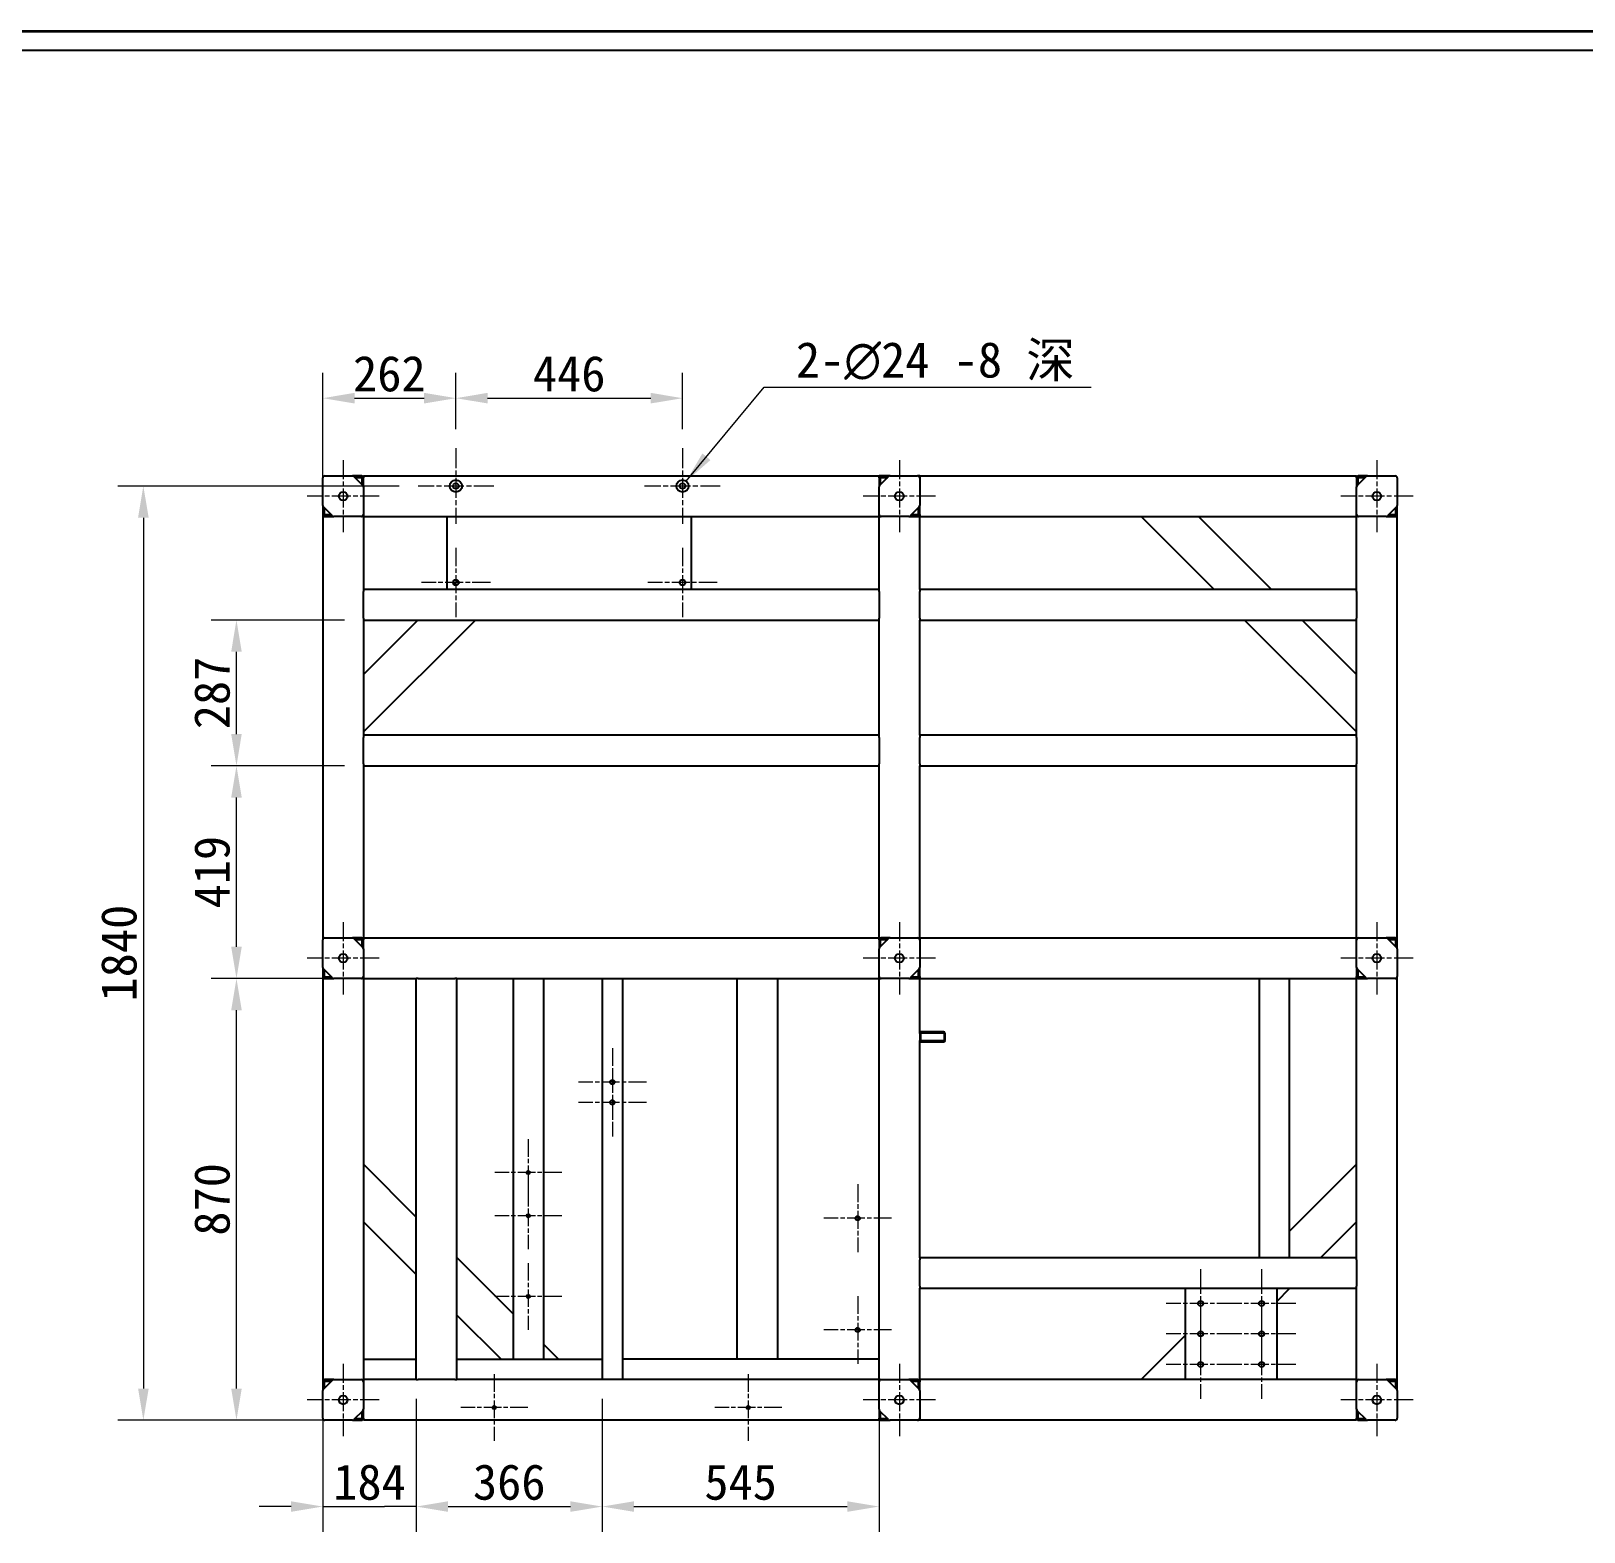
# Model space of a CAD drawing. Header units: millimetres. Extents: x 150 to 14713, y 137 to 10363.
# Drawn here: x 3207 to 6264, y 7406 to 10363 of the extents above; entities that cross this region are included whole.
import ezdxf

# ---------------------------------------------------------------- set-up
doc = ezdxf.new("R2010")
doc.units = ezdxf.units.MM
doc.header["$LTSCALE"] = 25
doc.linetypes.add('CHAIN', pattern=[0.3543, 0.2362, -0.0295, 0.0591, -0.0295])
for name, color, linetype, lineweight, true_color in [('中心标记 (ISO)', 1, 'CHAIN', 18, 0xff0000), ('尺寸 (ISO)', 7, 'Continuous', 18, 0x008000), ('符号 (ISO)', 7, 'Continuous', 18, 0x008000)]:
    doc.layers.add(name, color=color, linetype=linetype, lineweight=lineweight, true_color=true_color)
doc.layers.add('可见 (ISO)', color=7, linetype='Continuous', lineweight=25)
doc.layers.add('图框 (ISO)', color=7, linetype='Continuous', lineweight=35)
doc.styles.add('文本样式74', font='SimSun.ttf')
doc.styles.add('最新国标', font='simfang.ttf')
doc.dimstyles.new('默认 (GB)', dxfattribs={"dimscale": 25, "dimtxt": 2.8, "dimasz": 2.5, "dimexe": 2, "dimexo": 1.5, "dimgap": 0.5, "dimtad": 1, "dimtoh": 1, "dimdsep": 46, "dimtxsty": '最新国标', "dimcen": 0.09, "dimdle": 10, "dimclrd": 256, "dimclre": 256, "dimclrt": 256, "dimaunit": 1, "dimadec": 3, "dimazin": 2, "dimtfac": 0.535714, "dimtdec": 3, "dimtmove": 0, "dimatfit": 3, "dimfxl": 0, "dimtolj": 1, "dimlwd": -1, "dimlwe": -1, "dimarcsym": 0})
doc.dimstyles.new('默认 (GB)$7', dxfattribs={"dimscale": 25, "dimtxt": 2.8, "dimasz": 2.5, "dimexe": 2, "dimexo": 1.5, "dimgap": 0.5, "dimtad": 1, "dimtoh": 1, "dimdsep": 46, "dimtxsty": '最新国标', "dimcen": 0.09, "dimdle": 10, "dimclrd": 256, "dimclre": 256, "dimclrt": 256, "dimaunit": 1, "dimadec": 3, "dimazin": 2, "dimtfac": 0.535714, "dimtdec": 3, "dimtmove": 0, "dimatfit": 3, "dimfxl": 0, "dimtolj": 1, "dimlwd": -1, "dimlwe": -1, "dimarcsym": 0})

# ---------------------------------------------------------------- blocks, each defined once
blk = doc.blocks.new('图框 最新国标')
at = {"layer": '图框 (ISO)'}
blk.add_line((6, 414.5), (588.5, 414.5), dxfattribs=at)
at = {"layer": '图框 (ISO)', "color": 7, "linetype": 'Continuous', "lineweight": 25}
blk.add_line((18, 413), (587, 413), dxfattribs=at)
blk.add_line((18, 413), (587, 413), dxfattribs=at)
at = {"layer": '图框 (ISO)', "style": '文本样式74'}
blk.add_attdef('零件代号_001', (44.45, 410.25), '', height=2.5, rotation=180, dxfattribs=at)
blk = doc.blocks.new('*D53')
at = {"layer": 'Defpoints', "color": 0, "transparency": 16777216}
for p in [(3781.4, 7706.4), (3965.4, 7706.4), (3965.4, 7456.4)]:
    blk.add_point(p, dxfattribs=at)
at = {"layer": '尺寸 (ISO)', "color": 116, "true_color": 0x00803f, "transparency": 16777216}
for p, q in [((3781.4, 7668.9), (3781.4, 7406.4)), ((3965.4, 7668.9), (3965.4, 7406.4)), ((3718.9, 7456.4), (3656.4, 7456.4)), ((3781.4, 7456.4), (3843.9, 7456.4)), ((3843.9, 7456.4), (3902.9, 7456.4)), ((3965.4, 7456.4), (3902.9, 7456.4)), ((4027.9, 7456.4), (4090.4, 7456.4))]:
    blk.add_line(p, q, dxfattribs=at)
for points in [[(3718.9, 7466.8), (3718.9, 7446), (3781.4, 7456.4)], [(4027.9, 7466.8), (4027.9, 7446), (3965.4, 7456.4)]]:
    blk.add_solid(points, dxfattribs=at)
at = {"layer": '尺寸 (ISO)', "transparency": 16777216, "insert": (3873.4, 7504.3), "char_height": 70, "attachment_point": 5, "style": '最新国标'}
blk.add_mtext('\\A1;184', dxfattribs=at)
blk = doc.blocks.new('*D54')
at = {"layer": 'Defpoints', "color": 0, "transparency": 16777216}
for p in [(4331.4, 7706.4), (4876.4, 7706.4), (4876.4, 7456.4)]:
    blk.add_point(p, dxfattribs=at)
at = {"layer": '尺寸 (ISO)', "color": 116, "true_color": 0x00803f, "transparency": 16777216}
for p, q in [((4331.4, 7668.9), (4331.4, 7406.4)), ((4876.4, 7668.9), (4876.4, 7406.4)), ((4393.9, 7456.4), (4813.9, 7456.4))]:
    blk.add_line(p, q, dxfattribs=at)
for points in [[(4393.9, 7466.8), (4393.9, 7446), (4331.4, 7456.4)], [(4813.9, 7466.8), (4813.9, 7446), (4876.4, 7456.4)]]:
    blk.add_solid(points, dxfattribs=at)
at = {"layer": '尺寸 (ISO)', "transparency": 16777216, "insert": (4603.9, 7504.3), "char_height": 70, "attachment_point": 5, "style": '最新国标'}
blk.add_mtext('\\A1;545', dxfattribs=at)
blk = doc.blocks.new('*D55')
at = {"layer": 'Defpoints', "color": 0, "transparency": 16777216}
for p in [(3611.4, 8496.4), (3861.4, 8496.4), (3861.4, 7626.4)]:
    blk.add_point(p, dxfattribs=at)
at = {"layer": '尺寸 (ISO)', "color": 116, "true_color": 0x00803f, "transparency": 16777216}
for p, q in [((3823.9, 8496.4), (3561.4, 8496.4)), ((3611.4, 7688.9), (3611.4, 8433.9)), ((3823.9, 7626.4), (3561.4, 7626.4))]:
    blk.add_line(p, q, dxfattribs=at)
for points in [[(3601, 8433.9), (3621.8, 8433.9), (3611.4, 8496.4)], [(3601, 7688.9), (3621.8, 7688.9), (3611.4, 7626.4)]]:
    blk.add_solid(points, dxfattribs=at)
at = {"layer": '尺寸 (ISO)', "transparency": 16777216, "insert": (3563.5, 8061.4), "char_height": 70, "attachment_point": 5, "rotation": 90, "style": '最新国标'}
blk.add_mtext('\\A1;870', dxfattribs=at)
blk = doc.blocks.new('*D56')
at = {"layer": 'Defpoints', "color": 0, "transparency": 16777216}
for p in [(3965.4, 7706.4), (4331.4, 7706.4), (4331.4, 7456.4)]:
    blk.add_point(p, dxfattribs=at)
at = {"layer": '尺寸 (ISO)', "color": 116, "true_color": 0x00803f, "transparency": 16777216}
for p, q in [((3965.4, 7668.9), (3965.4, 7406.4)), ((4331.4, 7668.9), (4331.4, 7406.4)), ((4027.9, 7456.4), (4268.9, 7456.4))]:
    blk.add_line(p, q, dxfattribs=at)
for points in [[(4027.9, 7466.8), (4027.9, 7446), (3965.4, 7456.4)], [(4268.9, 7466.8), (4268.9, 7446), (4331.4, 7456.4)]]:
    blk.add_solid(points, dxfattribs=at)
at = {"layer": '尺寸 (ISO)', "transparency": 16777216, "insert": (4148.4, 7504.3), "char_height": 70, "attachment_point": 5, "style": '最新国标'}
blk.add_mtext('\\A1;366', dxfattribs=at)
blk = doc.blocks.new('*D57')
at = {"layer": 'Defpoints', "color": 0, "transparency": 16777216}
for p in [(3611.4, 8915.4), (3861.4, 8915.4), (3861.4, 8496.4)]:
    blk.add_point(p, dxfattribs=at)
at = {"layer": '尺寸 (ISO)', "color": 116, "true_color": 0x00803f, "transparency": 16777216}
for p, q in [((3823.9, 8915.4), (3561.4, 8915.4)), ((3611.4, 8558.9), (3611.4, 8852.9)), ((3823.9, 8496.4), (3561.4, 8496.4))]:
    blk.add_line(p, q, dxfattribs=at)
for points in [[(3601, 8852.9), (3621.8, 8852.9), (3611.4, 8915.4)], [(3601, 8558.9), (3621.8, 8558.9), (3611.4, 8496.4)]]:
    blk.add_solid(points, dxfattribs=at)
at = {"layer": '尺寸 (ISO)', "transparency": 16777216, "insert": (3563.5, 8705.9), "char_height": 70, "attachment_point": 5, "rotation": 90, "style": '最新国标'}
blk.add_mtext('\\A1;419', dxfattribs=at)
blk = doc.blocks.new('*D58')
at = {"layer": 'Defpoints', "color": 0, "transparency": 16777216}
for p in [(3611.4, 9202.4), (3861.4, 9202.4), (3861.4, 8915.4)]:
    blk.add_point(p, dxfattribs=at)
at = {"layer": '尺寸 (ISO)', "color": 116, "true_color": 0x00803f, "transparency": 16777216}
for p, q in [((3823.9, 9202.4), (3561.4, 9202.4)), ((3611.4, 8977.9), (3611.4, 9139.9)), ((3823.9, 8915.4), (3561.4, 8915.4))]:
    blk.add_line(p, q, dxfattribs=at)
for points in [[(3601, 9139.9), (3621.8, 9139.9), (3611.4, 9202.4)], [(3601, 8977.9), (3621.8, 8977.9), (3611.4, 8915.4)]]:
    blk.add_solid(points, dxfattribs=at)
at = {"layer": '尺寸 (ISO)', "transparency": 16777216, "insert": (3563.5, 9058.9), "char_height": 70, "attachment_point": 5, "rotation": 90, "style": '最新国标'}
blk.add_mtext('\\A1;287', dxfattribs=at)
blk = doc.blocks.new('*D59')
at = {"layer": 'Defpoints', "color": 0, "transparency": 16777216}
for p in [(3968.9, 9466.4), (3428.1, 7626.4), (3861.4, 7626.4)]:
    blk.add_point(p, dxfattribs=at)
at = {"layer": '尺寸 (ISO)', "color": 116, "true_color": 0x00803f, "transparency": 16777216}
for p, q in [((3931.4, 9466.4), (3378.1, 9466.4)), ((3428.1, 9403.9), (3428.1, 7688.9)), ((3823.9, 7626.4), (3378.1, 7626.4))]:
    blk.add_line(p, q, dxfattribs=at)
for points in [[(3417.7, 9403.9), (3438.6, 9403.9), (3428.1, 9466.4)], [(3417.7, 7688.9), (3438.6, 7688.9), (3428.1, 7626.4)]]:
    blk.add_solid(points, dxfattribs=at)
at = {"layer": '尺寸 (ISO)', "transparency": 16777216, "insert": (3380.2, 8546.4), "char_height": 70, "attachment_point": 5, "rotation": 90, "style": '最新国标'}
blk.add_mtext('\\A1;1840', dxfattribs=at)
blk = doc.blocks.new('*D60')
at = {"layer": 'Defpoints', "color": 0, "transparency": 16777216}
for p in [(4043.4, 9639.4), (4043.4, 9540.9), (3781.4, 9406.4)]:
    blk.add_point(p, dxfattribs=at)
at = {"layer": '尺寸 (ISO)', "color": 116, "true_color": 0x00803f, "transparency": 16777216}
for p, q in [((3781.4, 9443.9), (3781.4, 9689.4)), ((4043.4, 9578.4), (4043.4, 9689.4)), ((3843.9, 9639.4), (3980.9, 9639.4))]:
    blk.add_line(p, q, dxfattribs=at)
for points in [[(3843.9, 9649.9), (3843.9, 9629), (3781.4, 9639.4)], [(3980.9, 9649.9), (3980.9, 9629), (4043.4, 9639.4)]]:
    blk.add_solid(points, dxfattribs=at)
at = {"layer": '尺寸 (ISO)', "transparency": 16777216, "insert": (3912.4, 9687.3), "char_height": 70, "attachment_point": 5, "style": '最新国标'}
blk.add_mtext('\\A1;262', dxfattribs=at)
blk = doc.blocks.new('*D61')
at = {"layer": 'Defpoints', "color": 0, "transparency": 16777216}
for p in [(4489.4, 9639.4), (4043.4, 9540.9), (4489.4, 9540.9)]:
    blk.add_point(p, dxfattribs=at)
at = {"layer": '尺寸 (ISO)', "color": 116, "true_color": 0x00803f, "transparency": 16777216}
for p, q in [((4043.4, 9578.4), (4043.4, 9689.4)), ((4489.4, 9578.4), (4489.4, 9689.4)), ((4105.9, 9639.4), (4426.9, 9639.4))]:
    blk.add_line(p, q, dxfattribs=at)
for points in [[(4105.9, 9649.9), (4105.9, 9629), (4043.4, 9639.4)], [(4426.9, 9649.9), (4426.9, 9629), (4489.4, 9639.4)]]:
    blk.add_solid(points, dxfattribs=at)
at = {"layer": '尺寸 (ISO)', "transparency": 16777216, "insert": (4266.4, 9687.3), "char_height": 70, "attachment_point": 5, "style": '最新国标'}
blk.add_mtext('\\A1;446', dxfattribs=at)

msp = doc.modelspace()

# ---------------------------------------------------------------- linework, layer by layer
at = {"layer": '中心标记 (ISO)', "ltscale": 6.622696}
for p, q in [((4043.428, 9540.88), (4043.428, 9391.88)), ((4489.428, 9540.88), (4489.428, 9391.88)), ((4117.928, 9466.38), (3968.928, 9466.38)), ((4563.928, 9466.38), (4414.928, 9466.38))]:
    msp.add_line(p, q, dxfattribs=at)
at = {"layer": '中心标记 (ISO)', "ltscale": 6.324626}
for p, q in [((3821.428, 9517.527), (3821.428, 9375.233)), ((4916.428, 9517.527), (4916.428, 9375.233)), ((5856.428, 9517.527), (5856.428, 9375.233)), ((3892.575, 9446.38), (3750.281, 9446.38)), ((4987.575, 9446.38), (4845.281, 9446.38)), ((5927.575, 9446.38), (5785.281, 9446.38)), ((3821.428, 8607.527), (3821.428, 8465.233)), ((4916.428, 8607.527), (4916.428, 8465.233)), ((5856.428, 8607.527), (5856.428, 8465.233)), ((3892.575, 8536.38), (3750.281, 8536.38)), ((4987.575, 8536.38), (4845.281, 8536.38)), ((5927.575, 8536.38), (5785.281, 8536.38)), ((3821.428, 7737.527), (3821.428, 7595.233)), ((4916.428, 7737.527), (4916.428, 7595.233)), ((5856.428, 7737.527), (5856.428, 7595.233)), ((3892.575, 7666.38), (3750.281, 7666.38)), ((4987.575, 7666.38), (4845.281, 7666.38)), ((5927.575, 7666.38), (5785.281, 7666.38))]:
    msp.add_line(p, q, dxfattribs=at)
at = {"layer": '中心标记 (ISO)', "ltscale": 6.044868}
for p, q in [((4043.428, 9344.38), (4043.428, 9208.38)), ((4489.428, 9344.38), (4489.428, 9208.38)), ((4111.428, 9276.38), (3975.428, 9276.38)), ((4557.428, 9276.38), (4421.428, 9276.38))]:
    msp.add_line(p, q, dxfattribs=at)
at = {"layer": '中心标记 (ISO)', "ltscale": 5.955972}
for p, q in [((4351.428, 8359.38), (4351.428, 8225.38)), ((4351.428, 8319.38), (4351.428, 8185.38)), ((4418.428, 8292.38), (4284.428, 8292.38)), ((4418.428, 8252.38), (4284.428, 8252.38))]:
    msp.add_line(p, q, dxfattribs=at)
at = {"layer": '中心标记 (ISO)', "ltscale": 5.851385}
for p, q in [((4185.928, 8180.003), (4185.928, 8048.356)), ((4251.751, 8114.18), (4120.104, 8114.18)), ((4185.928, 8095.003), (4185.928, 7963.356)), ((4251.751, 8029.18), (4120.104, 8029.18)), ((4185.928, 7936.003), (4185.928, 7804.356)), ((4251.751, 7870.18), (4120.104, 7870.18)), ((4118.928, 7717.203), (4118.928, 7585.556)), ((4618.928, 7717.203), (4618.928, 7585.556)), ((4184.751, 7651.38), (4053.104, 7651.38)), ((4684.751, 7651.38), (4553.104, 7651.38))]:
    msp.add_line(p, q, dxfattribs=at)
at = {"layer": '中心标记 (ISO)', "ltscale": 5.928236}
for p, q in [((4834.428, 8091.068), (4834.428, 7957.692)), ((4901.116, 8024.38), (4767.74, 8024.38)), ((4834.428, 7871.068), (4834.428, 7737.692)), ((4901.116, 7804.38), (4767.74, 7804.38))]:
    msp.add_line(p, q, dxfattribs=at)
at = {"layer": '中心标记 (ISO)', "ltscale": 6.005132}
for p, q in [((5509.428, 7923.933), (5509.428, 7788.827)), ((5629.428, 7923.933), (5629.428, 7788.827)), ((5509.428, 7863.933), (5509.428, 7728.827)), ((5629.428, 7863.933), (5629.428, 7728.827)), ((5576.981, 7856.38), (5441.875, 7856.38)), ((5696.981, 7856.38), (5561.875, 7856.38)), ((5576.981, 7796.38), (5441.875, 7796.38)), ((5509.428, 7803.933), (5509.428, 7668.827)), ((5696.981, 7796.38), (5561.875, 7796.38)), ((5629.428, 7803.933), (5629.428, 7668.827)), ((5576.981, 7736.38), (5441.875, 7736.38)), ((5696.981, 7736.38), (5561.875, 7736.38))]:
    msp.add_line(p, q, dxfattribs=at)
at = {"layer": '可见 (ISO)'}
for p, q in [((3781.428, 9428.037), (3781.428, 9482.38)), ((3785.428, 9486.38), (3839.771, 9486.38)), ((3857.428, 9486.38), (3839.771, 9486.38)), ((3842.6, 9485.208), (3860.256, 9467.551)), ((3844.428, 9483.38), (3857.428, 9483.38)), ((3858.428, 9482.38), (3858.428, 9469.38)), ((3861.428, 9486.38), (3861.428, 9482.38)), ((3861.428, 9486.38), (4876.428, 9486.38)), ((3861.428, 9464.723), (3861.428, 9482.38)), ((3861.428, 9464.723), (3861.428, 9482.38)), ((4876.428, 9482.38), (4876.428, 9486.38)), ((4880.428, 9486.38), (4876.428, 9486.38)), ((4876.428, 9482.38), (4876.428, 9464.723)), ((4876.428, 9482.38), (4876.428, 9464.723)), ((4877.6, 9467.551), (4895.256, 9485.208)), ((4879.428, 9469.38), (4879.428, 9482.38)), ((4898.085, 9486.38), (4880.428, 9486.38)), ((4880.428, 9483.38), (4893.428, 9483.38)), ((4898.085, 9486.38), (4952.428, 9486.38)), ((4956.428, 9486.38), (4952.428, 9486.38)), ((4956.428, 9486.38), (4956.428, 9482.38)), ((4956.428, 9486.38), (5816.428, 9486.38)), ((4956.428, 9482.38), (4956.428, 9428.037)), ((5816.428, 9482.38), (5816.428, 9486.38)), ((5816.428, 9482.38), (5816.428, 9464.723)), ((5816.428, 9482.38), (5816.428, 9464.723)), ((5817.6, 9467.551), (5835.256, 9485.208)), ((5819.428, 9469.38), (5819.428, 9482.38)), ((5838.085, 9486.38), (5820.428, 9486.38)), ((5820.428, 9483.38), (5833.428, 9483.38)), ((5838.085, 9486.38), (5892.428, 9486.38)), ((5896.428, 9482.38), (5896.428, 9428.037)), ((3861.428, 9464.723), (3861.428, 9410.38)), ((4876.428, 9410.38), (4876.428, 9464.723)), ((5816.428, 9410.38), (5816.428, 9464.723)), ((3781.428, 9428.037), (3781.428, 9410.38)), ((3800.256, 9407.551), (3782.6, 9425.208)), ((3784.428, 9410.38), (3784.428, 9423.38)), ((4955.256, 9425.208), (4937.6, 9407.551)), ((4953.428, 9423.38), (4953.428, 9410.38)), ((4956.428, 9410.38), (4956.428, 9428.037)), ((4956.428, 9410.38), (4956.428, 9428.037)), ((5895.256, 9425.208), (5877.6, 9407.551)), ((5893.428, 9423.38), (5893.428, 9410.38)), ((5896.428, 9410.38), (5896.428, 9428.037)), ((3781.428, 9410.38), (3781.428, 9406.38)), ((3785.428, 9406.38), (3781.428, 9406.38)), ((3781.428, 9406.38), (3781.428, 8576.38)), ((3798.428, 9409.38), (3785.428, 9409.38)), ((3785.428, 9406.38), (3803.085, 9406.38)), ((3785.428, 9406.38), (3803.085, 9406.38)), ((3857.428, 9406.38), (3803.085, 9406.38)), ((3861.428, 9406.38), (3857.428, 9406.38)), ((3861.428, 9410.38), (3861.428, 9406.38)), ((3861.428, 9406.38), (4876.428, 9406.38)), ((3861.428, 9406.38), (3861.428, 9262.38)), ((4026.428, 9262.38), (4026.428, 9406.38)), ((4506.428, 9406.38), (4506.428, 9262.38)), ((4876.428, 9406.38), (4876.428, 9410.38)), ((4880.428, 9406.38), (4876.428, 9406.38)), ((4876.428, 9262.38), (4876.428, 9406.38)), ((4934.771, 9406.38), (4880.428, 9406.38)), ((4934.771, 9406.38), (4952.428, 9406.38)), ((4934.771, 9406.38), (4952.428, 9406.38)), ((4952.428, 9409.38), (4939.428, 9409.38)), ((4956.428, 9406.38), (4952.428, 9406.38)), ((4956.428, 9410.38), (4956.428, 9406.38)), ((4956.428, 9406.38), (5816.428, 9406.38)), ((4956.428, 9262.38), (4956.428, 9406.38)), ((5536.164, 9262.38), (5392.164, 9406.38)), ((5649.301, 9262.38), (5505.301, 9406.38)), ((5816.428, 9406.38), (5816.428, 9410.38)), ((5820.428, 9406.38), (5816.428, 9406.38)), ((5816.428, 9262.38), (5816.428, 9406.38)), ((5874.771, 9406.38), (5820.428, 9406.38)), ((5874.771, 9406.38), (5892.428, 9406.38)), ((5874.771, 9406.38), (5892.428, 9406.38)), ((5892.428, 9409.38), (5879.428, 9409.38)), ((5896.428, 9406.38), (5892.428, 9406.38)), ((5896.428, 9406.38), (5896.428, 9410.38)), ((5896.428, 8576.38), (5896.428, 9406.38)), ((4046.856, 9280.681), (4039.127, 9272.952)), ((3861.428, 9262.38), (3861.428, 9258.38)), ((4876.428, 9262.38), (3861.428, 9262.38)), ((3861.428, 9206.38), (3861.428, 9258.38)), ((4876.428, 9258.38), (4876.428, 9262.38)), ((4876.428, 9258.38), (4876.428, 9206.38)), ((4956.428, 9262.38), (4956.428, 9258.38)), ((5816.428, 9262.38), (4956.428, 9262.38)), ((4956.428, 9206.38), (4956.428, 9258.38)), ((5816.428, 9258.38), (5816.428, 9262.38)), ((5816.428, 9258.38), (5816.428, 9206.38)), ((3861.428, 9206.38), (3861.428, 9202.38)), ((4081.692, 9202.38), (3861.428, 8982.116)), ((3968.555, 9202.38), (3861.428, 9095.253)), ((3861.428, 9202.38), (4876.428, 9202.38)), ((3861.428, 9202.38), (3861.428, 8975.38)), ((4876.428, 9202.38), (4876.428, 9206.38)), ((4876.428, 8975.38), (4876.428, 9202.38)), ((4956.428, 9206.38), (4956.428, 9202.38)), ((4956.428, 9202.38), (5816.428, 9202.38)), ((4956.428, 8975.38), (4956.428, 9202.38)), ((5816.428, 8982.116), (5596.164, 9202.38)), ((5816.428, 9095.253), (5709.301, 9202.38)), ((5816.428, 9202.38), (5816.428, 9206.38)), ((5816.428, 8975.38), (5816.428, 9202.38)), ((3861.428, 8975.38), (3861.428, 8971.38)), ((4876.428, 8975.38), (3861.428, 8975.38)), ((3861.428, 8919.38), (3861.428, 8971.38)), ((4876.428, 8971.38), (4876.428, 8975.38)), ((4876.428, 8971.38), (4876.428, 8919.38)), ((4956.428, 8975.38), (4956.428, 8971.38)), ((5816.428, 8975.38), (4956.428, 8975.38)), ((4956.428, 8919.38), (4956.428, 8971.38)), ((5816.428, 8971.38), (5816.428, 8975.38)), ((5816.428, 8971.38), (5816.428, 8919.38)), ((3861.428, 8919.38), (3861.428, 8915.38)), ((3861.428, 8915.38), (4876.428, 8915.38)), ((3861.428, 8915.38), (3861.428, 8576.38)), ((4876.428, 8915.38), (4876.428, 8919.38)), ((4876.428, 8576.38), (4876.428, 8915.38)), ((4956.428, 8919.38), (4956.428, 8915.38)), ((4956.428, 8915.38), (5816.428, 8915.38)), ((4956.428, 8576.38), (4956.428, 8915.38)), ((5816.428, 8915.38), (5816.428, 8919.38)), ((5816.428, 8576.38), (5816.428, 8915.38)), ((3781.428, 8576.38), (3785.428, 8576.38)), ((3781.428, 8576.38), (3781.428, 8572.38)), ((3781.428, 8518.037), (3781.428, 8572.38)), ((3785.428, 8576.38), (3839.771, 8576.38)), ((3857.428, 8576.38), (3839.771, 8576.38)), ((3857.428, 8576.38), (3839.771, 8576.38)), ((3842.6, 8575.208), (3860.256, 8557.551)), ((3844.428, 8573.38), (3857.428, 8573.38)), ((3857.428, 8576.38), (3861.428, 8576.38)), ((3858.428, 8572.38), (3858.428, 8559.38)), ((3861.428, 8576.38), (3861.428, 8572.38)), ((3861.428, 8576.38), (4876.428, 8576.38)), ((3861.428, 8554.723), (3861.428, 8572.38)), ((3861.428, 8554.723), (3861.428, 8572.38)), ((4876.428, 8572.38), (4876.428, 8576.38)), ((4876.428, 8576.38), (4880.428, 8576.38)), ((4876.428, 8572.38), (4876.428, 8554.723)), ((4876.428, 8572.38), (4876.428, 8554.723)), ((4877.6, 8557.551), (4895.256, 8575.208)), ((4879.428, 8559.38), (4879.428, 8572.38)), ((4898.085, 8576.38), (4880.428, 8576.38)), ((4898.085, 8576.38), (4880.428, 8576.38)), ((4880.428, 8573.38), (4893.428, 8573.38)), ((4898.085, 8576.38), (4952.428, 8576.38)), ((4952.428, 8576.38), (4956.428, 8576.38)), ((4956.428, 8576.38), (4956.428, 8572.38)), ((4956.428, 8576.38), (5816.428, 8576.38)), ((4956.428, 8572.38), (4956.428, 8518.037)), ((5816.428, 8576.38), (5820.428, 8576.38)), ((5816.428, 8572.38), (5816.428, 8576.38)), ((5816.428, 8518.037), (5816.428, 8572.38)), ((5820.428, 8576.38), (5874.771, 8576.38)), ((5892.428, 8576.38), (5874.771, 8576.38)), ((5892.428, 8576.38), (5874.771, 8576.38)), ((5877.6, 8575.208), (5895.256, 8557.551)), ((5879.428, 8573.38), (5892.428, 8573.38)), ((5892.428, 8576.38), (5896.428, 8576.38)), ((5893.428, 8572.38), (5893.428, 8559.38)), ((5896.428, 8572.38), (5896.428, 8576.38)), ((5896.428, 8554.723), (5896.428, 8572.38)), ((3861.428, 8554.723), (3861.428, 8500.38)), ((4876.428, 8500.38), (4876.428, 8554.723)), ((5896.428, 8554.723), (5896.428, 8500.38)), ((3781.428, 8518.037), (3781.428, 8500.38)), ((3781.428, 8500.38), (3781.428, 8496.38)), ((3800.256, 8497.551), (3782.6, 8515.208)), ((3784.428, 8500.38), (3784.428, 8513.38)), ((3798.428, 8499.38), (3785.428, 8499.38)), ((3861.428, 8500.38), (3861.428, 8496.38)), ((4876.428, 8496.38), (4876.428, 8500.38)), ((4955.256, 8515.208), (4937.6, 8497.551)), ((4952.428, 8499.38), (4939.428, 8499.38)), ((4953.428, 8513.38), (4953.428, 8500.38)), ((4956.428, 8500.38), (4956.428, 8518.037)), ((4956.428, 8500.38), (4956.428, 8518.037)), ((4956.428, 8500.38), (4956.428, 8496.38)), ((5816.428, 8518.037), (5816.428, 8500.38)), ((5816.428, 8518.037), (5816.428, 8500.38)), ((5816.428, 8496.38), (5816.428, 8500.38)), ((5835.256, 8497.551), (5817.6, 8515.208)), ((5819.428, 8500.38), (5819.428, 8513.38)), ((5833.428, 8499.38), (5820.428, 8499.38)), ((5896.428, 8496.38), (5896.428, 8500.38)), ((3785.428, 8496.38), (3781.428, 8496.38)), ((3781.428, 8496.38), (3781.428, 7706.38)), ((3785.428, 8496.38), (3803.085, 8496.38)), ((3785.428, 8496.38), (3803.085, 8496.38)), ((3857.428, 8496.38), (3803.085, 8496.38)), ((3861.428, 8496.38), (3857.428, 8496.38)), ((3861.428, 8496.38), (3965.428, 8496.38)), ((3861.428, 8496.38), (3861.428, 7706.38)), ((3969.428, 8496.38), (3965.428, 8496.38)), ((3965.428, 7706.38), (3965.428, 8496.38)), ((3969.428, 8496.38), (4041.428, 8496.38)), ((4045.428, 8496.38), (4041.428, 8496.38)), ((4045.428, 8496.38), (4876.428, 8496.38)), ((4045.428, 7706.38), (4045.428, 8496.38)), ((4155.928, 8496.38), (4155.928, 7746.38)), ((4215.928, 8496.38), (4215.928, 7746.38)), ((4331.428, 8496.38), (4331.428, 7706.38)), ((4371.428, 8496.38), (4371.428, 7706.38)), ((4596.428, 8496.38), (4596.428, 7746.38)), ((4676.428, 8496.38), (4676.428, 7746.38)), ((4880.428, 8496.38), (4876.428, 8496.38)), ((4876.428, 7706.38), (4876.428, 8496.38)), ((4934.771, 8496.38), (4880.428, 8496.38)), ((4934.771, 8496.38), (4952.428, 8496.38)), ((4934.771, 8496.38), (4952.428, 8496.38)), ((4956.428, 8496.38), (4952.428, 8496.38)), ((4956.428, 8388.38), (4956.428, 8496.38)), ((4956.428, 8496.38), (5816.428, 8496.38)), ((5624.428, 8496.38), (5624.428, 7946.38)), ((5684.428, 7946.38), (5684.428, 8496.38)), ((5820.428, 8496.38), (5816.428, 8496.38)), ((5816.428, 7946.38), (5816.428, 8496.38)), ((5820.428, 8496.38), (5838.085, 8496.38)), ((5820.428, 8496.38), (5838.085, 8496.38)), ((5892.428, 8496.38), (5838.085, 8496.38)), ((5896.428, 8496.38), (5892.428, 8496.38)), ((5896.428, 7706.38), (5896.428, 8496.38)), ((4956.428, 8388.38), (4956.428, 8374.38)), ((4958.428, 8374.38), (4958.428, 8388.38)), ((5003.428, 8391.38), (4959.428, 8391.38)), ((4959.428, 8389.38), (5003.428, 8389.38)), ((5004.428, 8388.38), (5004.428, 8374.38)), ((5006.428, 8374.38), (5006.428, 8388.38)), ((4956.428, 7946.38), (4956.428, 8374.38)), ((5003.428, 8373.38), (4959.428, 8373.38)), ((4959.428, 8371.38), (5003.428, 8371.38)), ((3861.428, 8130.644), (3965.428, 8026.644)), ((5684.428, 7998.644), (5816.428, 8130.644)), ((3861.428, 8017.507), (3965.428, 7913.507)), ((5745.301, 7946.38), (5816.428, 8017.507)), ((4045.428, 7946.644), (4155.928, 7836.144)), ((5816.428, 7946.38), (4956.428, 7946.38)), ((4956.428, 7946.38), (4956.428, 7942.38)), ((4956.428, 7890.38), (4956.428, 7942.38)), ((5816.428, 7942.38), (5816.428, 7946.38)), ((5816.428, 7942.38), (5816.428, 7890.38)), ((4956.428, 7890.38), (4956.428, 7886.38)), ((5816.428, 7886.38), (5816.428, 7890.38)), ((4956.428, 7886.38), (5816.428, 7886.38)), ((4956.428, 7706.38), (4956.428, 7886.38)), ((5479.428, 7706.38), (5479.428, 7886.38)), ((5659.428, 7886.38), (5659.428, 7706.38)), ((5659.428, 7860.507), (5685.301, 7886.38)), ((5816.428, 7706.38), (5816.428, 7886.38)), ((4045.428, 7833.507), (4132.555, 7746.38)), ((4215.928, 7776.144), (4245.692, 7746.38)), ((5392.164, 7706.38), (5479.428, 7793.644)), ((3861.428, 7746.38), (3965.428, 7746.38)), ((4045.428, 7746.38), (4331.428, 7746.38)), ((4876.428, 7746.38), (4371.428, 7746.38)), ((3781.428, 7706.38), (3785.428, 7706.38)), ((3781.428, 7706.38), (3781.428, 7702.38)), ((3782.6, 7687.551), (3800.256, 7705.208)), ((3803.085, 7706.38), (3785.428, 7706.38)), ((3803.085, 7706.38), (3785.428, 7706.38)), ((3803.085, 7706.38), (3857.428, 7706.38)), ((3857.428, 7706.38), (3861.428, 7706.38)), ((3965.428, 7706.38), (3861.428, 7706.38)), ((3861.428, 7706.38), (3861.428, 7702.38)), ((3965.428, 7706.38), (3969.428, 7706.38)), ((4041.428, 7706.38), (3969.428, 7706.38)), ((4041.428, 7706.38), (4045.428, 7706.38)), ((4876.428, 7706.38), (4045.428, 7706.38)), ((4876.428, 7706.38), (4880.428, 7706.38)), ((4876.428, 7702.38), (4876.428, 7706.38)), ((4880.428, 7706.38), (4934.771, 7706.38)), ((4952.428, 7706.38), (4934.771, 7706.38)), ((4952.428, 7706.38), (4934.771, 7706.38)), ((4937.6, 7705.208), (4955.256, 7687.551)), ((4952.428, 7706.38), (4956.428, 7706.38)), ((5816.428, 7706.38), (4956.428, 7706.38)), ((4956.428, 7706.38), (4956.428, 7702.38)), ((5816.428, 7702.38), (5816.428, 7706.38)), ((5816.428, 7706.38), (5820.428, 7706.38)), ((5820.428, 7706.38), (5874.771, 7706.38)), ((5892.428, 7706.38), (5874.771, 7706.38)), ((5892.428, 7706.38), (5874.771, 7706.38)), ((5877.6, 7705.208), (5895.256, 7687.551)), ((5892.428, 7706.38), (5896.428, 7706.38)), ((5896.428, 7702.38), (5896.428, 7706.38)), ((3781.428, 7702.38), (3781.428, 7684.723)), ((3781.428, 7630.38), (3781.428, 7684.723)), ((3784.428, 7689.38), (3784.428, 7702.38)), ((3785.428, 7703.38), (3798.428, 7703.38)), ((3861.428, 7702.38), (3861.428, 7648.037)), ((4876.428, 7648.037), (4876.428, 7702.38)), ((4939.428, 7703.38), (4952.428, 7703.38)), ((4953.428, 7702.38), (4953.428, 7689.38)), ((4956.428, 7684.723), (4956.428, 7702.38)), ((4956.428, 7684.723), (4956.428, 7702.38)), ((4956.428, 7684.723), (4956.428, 7630.38)), ((5816.428, 7648.037), (5816.428, 7702.38)), ((5879.428, 7703.38), (5892.428, 7703.38)), ((5893.428, 7702.38), (5893.428, 7689.38)), ((5896.428, 7684.723), (5896.428, 7702.38)), ((5896.428, 7684.723), (5896.428, 7630.38)), ((3860.256, 7645.208), (3842.6, 7627.551)), ((3858.428, 7643.38), (3858.428, 7630.38)), ((3861.428, 7630.38), (3861.428, 7648.037)), ((3861.428, 7630.38), (3861.428, 7648.037)), ((4876.428, 7648.037), (4876.428, 7630.38)), ((4876.428, 7648.037), (4876.428, 7630.38)), ((4895.256, 7627.551), (4877.6, 7645.208)), ((4879.428, 7630.38), (4879.428, 7643.38)), ((5816.428, 7648.037), (5816.428, 7630.38)), ((5816.428, 7648.037), (5816.428, 7630.38)), ((5835.256, 7627.551), (5817.6, 7645.208)), ((5819.428, 7630.38), (5819.428, 7643.38)), ((3839.771, 7626.38), (3785.428, 7626.38)), ((3839.771, 7626.38), (3857.428, 7626.38)), ((3857.428, 7629.38), (3844.428, 7629.38)), ((3861.428, 7630.38), (3861.428, 7626.38)), ((4876.428, 7626.38), (3861.428, 7626.38)), ((4876.428, 7626.38), (4876.428, 7630.38)), ((4880.428, 7626.38), (4876.428, 7626.38)), ((4893.428, 7629.38), (4880.428, 7629.38)), ((4880.428, 7626.38), (4898.085, 7626.38)), ((4952.428, 7626.38), (4898.085, 7626.38)), ((4956.428, 7626.38), (4952.428, 7626.38)), ((4956.428, 7630.38), (4956.428, 7626.38)), ((5816.428, 7626.38), (4956.428, 7626.38)), ((5816.428, 7626.38), (5816.428, 7630.38)), ((5833.428, 7629.38), (5820.428, 7629.38)), ((5820.428, 7626.38), (5838.085, 7626.38)), ((5892.428, 7626.38), (5838.085, 7626.38))]:
    msp.add_line(p, q, dxfattribs=at)
for centre, radius in [((4043.428, 9466.38), 12), ((4489.428, 9466.38), 12), ((3821.428, 9446.38), 8.647), ((4043.428, 9466.38), 5.5), ((4489.428, 9466.38), 5.5), ((4916.428, 9446.38), 8.647), ((5856.428, 9446.38), 8.647), ((4043.428, 9276.38), 5.5), ((4489.428, 9276.38), 5.5), ((3821.428, 8536.38), 8.647), ((4916.428, 8536.38), 8.647), ((5856.428, 8536.38), 8.647), ((4351.428, 8292.38), 4.5), ((4351.428, 8252.38), 4.5), ((4185.928, 8114.18), 3.324), ((4185.928, 8029.18), 3.324), ((4834.428, 8024.38), 4.188), ((4185.928, 7870.18), 3.324), ((5509.428, 7856.38), 5.053), ((5629.428, 7856.38), 5.053), ((4834.428, 7804.38), 4.188), ((5509.428, 7796.38), 5.053), ((5629.428, 7796.38), 5.053), ((5509.428, 7736.38), 5.053), ((5629.428, 7736.38), 5.053), ((3821.428, 7666.38), 8.647), ((4916.428, 7666.38), 8.647), ((5856.428, 7666.38), 8.647), ((4118.928, 7651.38), 3.324), ((4618.928, 7651.38), 3.324)]:
    msp.add_circle(centre, radius, dxfattribs=at)
for centre, radius, start, end in [((3785.428, 9482.38), 4, 90, 180), ((3839.771, 9482.38), 4, 45, 90), ((3857.428, 9482.38), 4, 0, 90), ((3857.428, 9482.38), 1, 0, 90), ((4880.428, 9482.38), 4, 90, 180), ((4880.428, 9482.38), 1, 90, 180), ((4898.085, 9482.38), 4, 90, 135), ((4952.428, 9482.38), 4, 0, 90), ((5820.428, 9482.38), 4, 90, 180), ((5820.428, 9482.38), 1, 90, 180), ((5838.085, 9482.38), 4, 90, 135), ((5892.428, 9482.38), 4, 0, 90), ((3857.428, 9464.723), 4, 0, 45), ((4880.428, 9464.723), 4, 135, 180), ((5820.428, 9464.723), 4, 135, 180), ((3785.428, 9428.037), 4, 180, 225), ((4952.428, 9428.037), 4, 315, 0), ((5892.428, 9428.037), 4, 315, 0), ((3785.428, 9410.38), 4, 180, 270), ((3785.428, 9410.38), 1, 180, 270), ((3803.085, 9410.38), 4, 225, 270), ((3857.428, 9410.38), 4, 270, 0), ((4880.428, 9410.38), 4, 180, 270), ((4934.771, 9410.38), 4, 270, 315), ((4952.428, 9410.38), 1, 270, 0), ((4952.428, 9410.38), 4, 270, 0), ((5820.428, 9410.38), 4, 180, 270), ((5874.771, 9410.38), 4, 270, 315), ((5892.428, 9410.38), 1, 270, 0), ((5892.428, 9410.38), 4, 270, 0), ((3785.428, 8572.38), 4, 90, 180), ((3839.771, 8572.38), 4, 45, 90), ((3857.428, 8572.38), 4, 0, 90), ((3857.428, 8572.38), 1, 0, 90), ((4880.428, 8572.38), 4, 90, 180), ((4880.428, 8572.38), 1, 90, 180), ((4898.085, 8572.38), 4, 90, 135), ((4952.428, 8572.38), 4, 0, 90), ((5820.428, 8572.38), 4, 90, 180), ((5874.771, 8572.38), 4, 45, 90), ((5892.428, 8572.38), 4, 0, 90), ((5892.428, 8572.38), 1, 0, 90), ((3857.428, 8554.723), 4, 0, 45), ((4880.428, 8554.723), 4, 135, 180), ((5892.428, 8554.723), 4, 0, 45), ((3785.428, 8518.037), 4, 180, 225), ((3785.428, 8500.38), 4, 180, 270), ((3785.428, 8500.38), 1, 180, 270), ((3857.428, 8500.38), 4, 270, 0), ((4880.428, 8500.38), 4, 180, 270), ((4952.428, 8500.38), 1, 270, 0), ((4952.428, 8500.38), 4, 270, 0), ((4952.428, 8518.037), 4, 315, 0), ((5820.428, 8518.037), 4, 180, 225), ((5820.428, 8500.38), 4, 180, 270), ((5820.428, 8500.38), 1, 180, 270), ((5892.428, 8500.38), 4, 270, 0), ((3803.085, 8500.38), 4, 225, 270), ((4934.771, 8500.38), 4, 270, 315), ((5838.085, 8500.38), 4, 225, 270), ((4959.428, 8388.38), 3, 90, 180), ((4959.428, 8388.38), 1, 90, 180), ((5003.428, 8388.38), 3, 0, 90), ((5003.428, 8388.38), 1, 0, 90), ((4959.428, 8374.38), 3, 180, 270), ((4959.428, 8374.38), 1, 180, 270), ((5003.428, 8374.38), 3, 270, 0), ((5003.428, 8374.38), 1, 270, 0), ((3785.428, 7702.38), 4, 90, 180), ((3803.085, 7702.38), 4, 90, 135), ((3857.428, 7702.38), 4, 0, 90), ((4880.428, 7702.38), 4, 90, 180), ((4934.771, 7702.38), 4, 45, 90), ((4952.428, 7702.38), 4, 0, 90), ((5820.428, 7702.38), 4, 90, 180), ((5874.771, 7702.38), 4, 45, 90), ((5892.428, 7702.38), 4, 0, 90), ((3785.428, 7684.723), 4, 135, 180), ((3785.428, 7702.38), 1, 90, 180), ((4952.428, 7702.38), 1, 0, 90), ((4952.428, 7684.723), 4, 0, 45), ((5892.428, 7702.38), 1, 0, 90), ((5892.428, 7684.723), 4, 0, 45), ((3857.428, 7648.037), 4, 315, 0), ((4880.428, 7648.037), 4, 180, 225), ((5820.428, 7648.037), 4, 180, 225), ((3785.428, 7630.38), 4, 180, 270), ((3839.771, 7630.38), 4, 270, 315), ((3857.428, 7630.38), 4, 270, 0), ((3857.428, 7630.38), 1, 270, 0), ((4880.428, 7630.38), 4, 180, 270), ((4880.428, 7630.38), 1, 180, 270), ((4898.085, 7630.38), 4, 225, 270), ((4952.428, 7630.38), 4, 270, 0), ((5820.428, 7630.38), 4, 180, 270), ((5820.428, 7630.38), 1, 180, 270), ((5838.085, 7630.38), 4, 225, 270), ((5892.428, 7630.38), 4, 270, 0)]:
    msp.add_arc(centre, radius, start, end, dxfattribs=at)

# ---------------------------------------------------------------- block references
at = {"xscale": 25, "yscale": 25, "zscale": 25}
msp.add_blockref('图框 最新国标', (0, 0), dxfattribs=at)

# ---------------------------------------------------------------- texts
at = {"layer": '符号 (ISO)', "insert": (4712.737, 9672.856), "char_height": 70, "width": 608.44678, "attachment_point": 7, "line_spacing_factor": 0.49, "style": '最新国标'}
msp.add_mtext('2-\\fAIGDT|b0|i0;{\\H70.0000;n}\\fFangSong|b0|i0;{\\H70.0000;24 -8 深}', dxfattribs=at)

# ---------------------------------------------------------------- dimensions: what is measured, and where the dimension line sits
at = {"layer": '尺寸 (ISO)', "color": 116, "true_color": 0x00803f}
for base, p1, p2, angle, override, picture, middle in [((4043.428, 9639.45), (3781.428, 9406.38), (4043.428, 9540.88), 180, {"dimgap": 0.5, "dimtoh": 0, "dimdec": 2, "dimtol": 0, "dimlim": 0, "dimtp": 0, "dimtm": 0, "dimtdec": 3, "dimtofl": 0, "dimatfit": 1}, '*D60', (3912.428, 9639.45)), ((4489.428, 9639.45), (4043.428, 9540.88), (4489.428, 9540.88), 180, {"dimgap": 0.5, "dimtoh": 0, "dimdec": 2, "dimtol": 0, "dimlim": 0, "dimtp": 0, "dimtm": 0, "dimtdec": 3, "dimtofl": 0, "dimatfit": 1}, '*D61', (4266.428, 9639.45)), ((3428.148, 7626.38), (3968.928, 9466.38), (3861.428, 7626.38), 90, {"dimgap": 0.5, "dimtoh": 0, "dimdec": 2, "dimtol": 0, "dimlim": 0, "dimtp": 0, "dimtm": 0, "dimtdec": 3, "dimtofl": 0, "dimatfit": 1}, '*D59', (3428.148, 8546.38)), ((3611.428, 9202.38), (3861.428, 8915.38), (3861.428, 9202.38), 270, {"dimgap": 0.5, "dimtoh": 0, "dimdec": 2, "dimtol": 0, "dimlim": 0, "dimtp": 0, "dimtm": 0, "dimtdec": 3, "dimtofl": 0, "dimatfit": 1}, '*D58', (3611.428, 9058.88)), ((3611.428, 8915.38), (3861.428, 8496.38), (3861.428, 8915.38), 270, {"dimgap": 0.5, "dimtoh": 0, "dimdec": 2, "dimtol": 0, "dimlim": 0, "dimtp": 0, "dimtm": 0, "dimtdec": 3, "dimtofl": 0, "dimatfit": 1}, '*D57', (3611.428, 8705.88)), ((3611.428, 8496.38), (3861.428, 7626.38), (3861.428, 8496.38), 90, {"dimgap": 0.5, "dimtoh": 0, "dimdec": 2, "dimtol": 0, "dimlim": 0, "dimtp": 0, "dimtm": 0, "dimtdec": 3, "dimtofl": 0, "dimatfit": 1}, '*D55', (3611.428, 8061.38)), ((3965.428, 7456.38), (3781.428, 7706.38), (3965.428, 7706.38), 180, {"dimgap": 0.5, "dimtoh": 0, "dimdec": 2, "dimtol": 0, "dimlim": 0, "dimtp": 0, "dimtm": 0, "dimtdec": 3, "dimtofl": 0}, '*D53', (3873.428, 7456.38)), ((4876.428, 7456.38), (4331.428, 7706.38), (4876.428, 7706.38), 180, {"dimgap": 0.5, "dimtoh": 0, "dimdec": 2, "dimtol": 0, "dimlim": 0, "dimtp": 0, "dimtm": 0, "dimtdec": 3, "dimtofl": 0, "dimatfit": 1}, '*D54', (4603.928, 7456.38))]:
    dim = msp.add_linear_dim(base=base, p1=p1, p2=p2, angle=angle, dimstyle='默认 (GB)', override=override, dxfattribs=at)
    dim.commit()
    dim.dimension.update_dxf_attribs({"geometry": picture, "text_midpoint": middle, "dimtype": 160})
dim = msp.add_linear_dim(base=(4331.428, 7456.38), p1=(3965.428, 7706.38), p2=(4331.428, 7706.38), dimstyle='默认 (GB)', override={"dimgap": 0.5, "dimtoh": 0, "dimdec": 2, "dimtol": 0, "dimlim": 0, "dimtp": 0, "dimtm": 0, "dimtdec": 3, "dimtofl": 0, "dimatfit": 1}, dxfattribs=at)
dim.commit()
dim.dimension.update_dxf_attribs({"geometry": '*D56', "text_midpoint": (4148.428, 7456.38), "dimtype": 160})

# ---------------------------------------------------------------- leaders
at = {"layer": '符号 (ISO)', "annotation_type": 0, "has_hookline": 1, "hookline_direction": 0, "text_width": 581.424}
msp.add_leader([(4496.727, 9475.905), (4650.237, 9661.189), (4712.737, 9661.189)], dimstyle='默认 (GB)$7', override={"dimgap": 0, "dimtad": 1}, dxfattribs=at)

doc.saveas('drawing.dxf')
